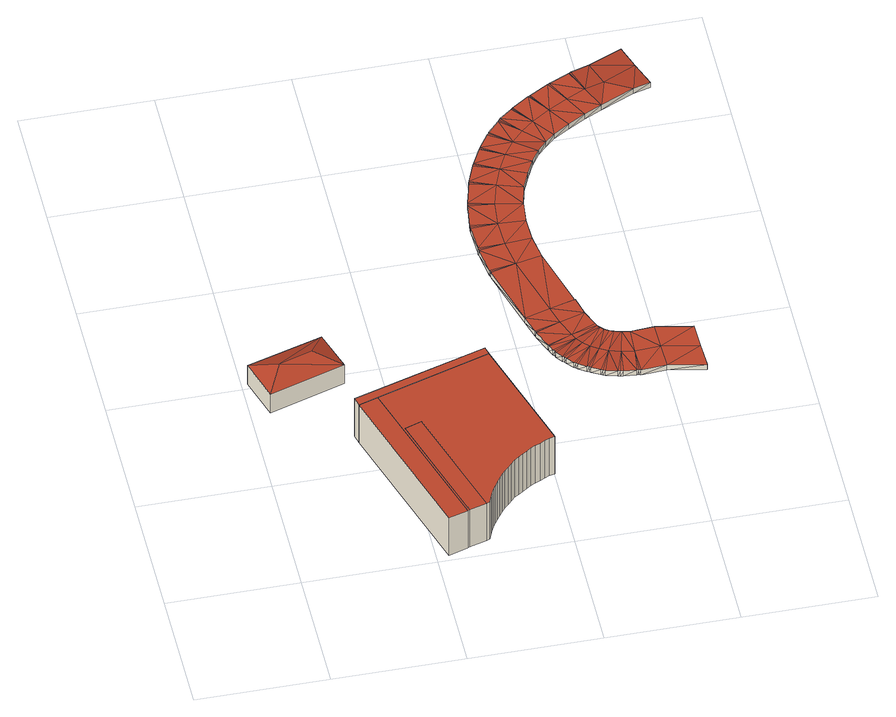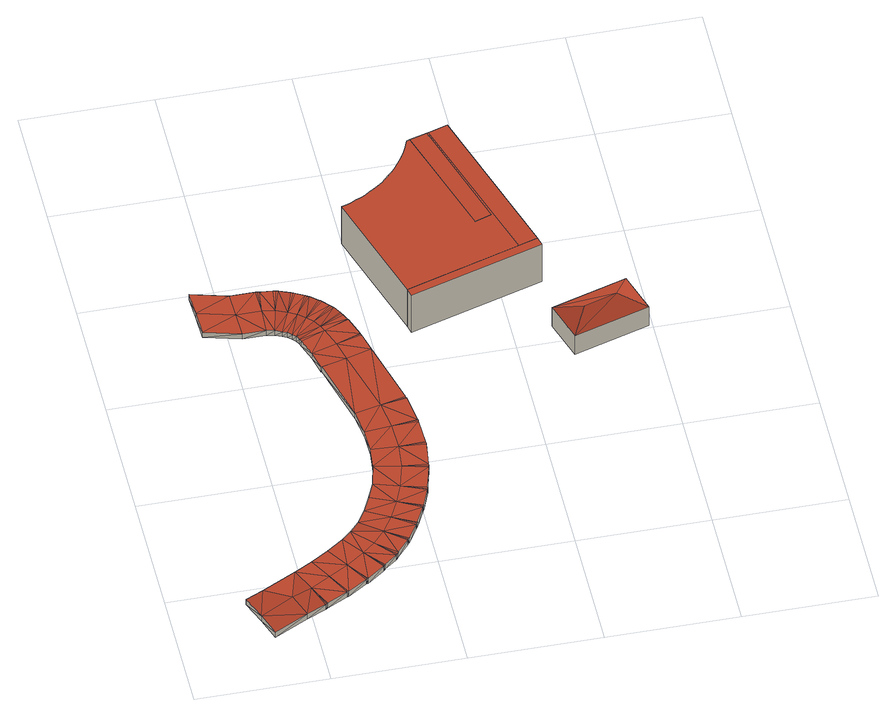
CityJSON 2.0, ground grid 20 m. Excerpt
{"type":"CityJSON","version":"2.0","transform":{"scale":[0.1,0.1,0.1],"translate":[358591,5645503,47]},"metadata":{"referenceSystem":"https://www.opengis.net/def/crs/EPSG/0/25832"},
"CityObjects":{
"building1":{"type":"Building","attributes":{"Gemeindeschluessel":"05315000","Geometrietyp2DReferenz":"3000","function":"31001_2500","roofType":"3200","measuredHeight":5.31},"geometry":[{"type":"Solid","lod":"2","boundaries":[[[[0,1,2,3]],[[4,5,1,0]],[[6,7,5,4]],[[3,2,7,6]],[[0,8,4]],[[6,9,3]],[[9,8,0]],[[0,3,9]],[[4,8,9]],[[9,6,4]],[[1,5,7,2]]]],"semantics":{"surfaces":[{"type":"WallSurface"},{"type":"RoofSurface"},{"type":"GroundSurface"}],"values":[[0,0,0,0,1,1,1,1,1,1,2]]}}]},
"building2":{"type":"Building","attributes":{"Gemeindeschluessel":"05315000","Geometrietyp2DReferenz":"3000","function":"31001_2000"},"address":[{"country":"Germany","locality":"Köln","thoroughfareNumber":"9","thoroughfareName":"Brügelmannstr."}],"children":["building2-1","building2-2","building2-3","building2-4"]},
"building2-1":{"type":"BuildingPart","attributes":{"roofType":"1000","measuredHeight":7.56},"parents":["building2"],"geometry":[{"type":"Solid","lod":"2","boundaries":[[[[10,11,12,13]],[[14,15,11,10]],[[13,16,14,10]],[[17,12,11,15]],[[16,17,15,14]],[[17,16,13,12]]]],"semantics":{"surfaces":[{"type":"WallSurface"},{"type":"RoofSurface"},{"type":"GroundSurface"},{"type":"ClosureSurface"}],"values":[[0,0,1,2,3,3]]}}]},
"building2-2":{"type":"BuildingPart","attributes":{"roofType":"1000","measuredHeight":7.57},"parents":["building2"],"geometry":[{"type":"Solid","lod":"2","boundaries":[[[[18,19,20,21]],[[22,23,19,18]],[[24,25,23,22]],[[26,27,25,24]],[[28,29,27,26]],[[30,31,29,28]],[[32,33,31,30]],[[34,35,33,32]],[[36,37,35,34]],[[38,39,37,36]],[[40,41,39,38]],[[42,43,41,40]],[[44,45,43,42]],[[46,47,45,44]],[[48,49,47,46]],[[50,51,49,48]],[[52,53,51,50]],[[54,55,53,52]],[[56,57,55,54]],[[58,59,57,56]],[[60,61,59,58]],[[62,63,61,60]],[[64,65,66,67]],[[13,12,68,69]],[[64,67,70,71,62,60,58,56,54,52,50,48,46,44,42,40,38,36,34,32,30,28,26,24,22,18,21,16,13,69]],[[17,20,19,23,25,27,29,31,33,35,37,39,41,43,45,47,49,51,53,55,57,59,61,63,72,73,66,65,68,12]],[[17,12,13,16]],[[20,17,16,21]],[[72,63,62,71]],[[73,72,71,70]],[[66,73,70,67]],[[68,65,64,69]]]],"semantics":{"surfaces":[{"type":"WallSurface"},{"type":"RoofSurface"},{"type":"GroundSurface"},{"type":"ClosureSurface"}],"values":[[0,0,0,0,0,0,0,0,0,0,0,0,0,0,0,0,0,0,0,0,0,0,0,0,1,2,3,3,3,3,3,3]]}}]},
"building2-3":{"type":"BuildingPart","attributes":{"roofType":"1000","measuredHeight":7.56},"parents":["building2"],"geometry":[{"type":"Solid","lod":"2","boundaries":[[[[69,68,63,62]],[[67,66,65,64]],[[64,69,62,71,70,67]],[[72,63,68,65,66,73]],[[73,70,71,72]],[[72,71,62,63]],[[68,69,64,65]],[[66,67,70,73]]]],"semantics":{"surfaces":[{"type":"WallSurface"},{"type":"RoofSurface"},{"type":"GroundSurface"},{"type":"ClosureSurface"}],"values":[[0,0,1,2,3,3,3,3]]}}]},
"building2-4":{"type":"BuildingPart","attributes":{"roofType":"1000","measuredHeight":7.56},"parents":["building2"],"geometry":[{"type":"Solid","lod":"2","boundaries":[[[[74,75,15,14]],[[76,77,75,74]],[[21,20,77,76]],[[76,74,14,16,21]],[[15,75,77,20,17]],[[14,15,17,16]],[[20,21,16,17]]]],"semantics":{"surfaces":[{"type":"WallSurface"},{"type":"RoofSurface"},{"type":"GroundSurface"},{"type":"ClosureSurface"}],"values":[[0,0,0,1,2,3,3]]}}]},
"building3":{"type":"Building","attributes":{"Geometrietyp2DReferenz":"2000","Gemeindeschluessel":"05315000","function":"53001_1800","roofType":"9999","measuredHeight":1},"geometry":[{"type":"Solid","lod":"2","boundaries":[[[[78,79,80]],[[79,81,80]],[[82,83,78]],[[83,79,78]],[[84,85,82]],[[85,83,82]],[[86,87,84]],[[87,85,84]],[[88,89,86]],[[89,87,86]],[[90,91,88]],[[91,89,88]],[[92,93,90]],[[93,91,90]],[[94,95,92]],[[95,93,92]],[[96,97,94]],[[97,95,94]],[[98,99,96]],[[99,97,96]],[[100,101,98]],[[101,99,98]],[[102,103,100]],[[103,101,100]],[[104,105,102]],[[105,103,102]],[[106,107,104]],[[107,105,104]],[[108,109,106]],[[109,107,106]],[[110,111,108]],[[111,109,108]],[[112,113,110]],[[113,111,110]],[[114,115,112]],[[115,113,112]],[[116,117,114]],[[117,115,114]],[[118,119,116]],[[119,117,116]],[[120,121,118]],[[121,119,118]],[[122,123,120]],[[123,121,120]],[[124,125,122]],[[125,123,122]],[[126,127,124]],[[127,125,124]],[[128,129,126]],[[129,127,126]],[[130,131,128]],[[131,129,128]],[[132,133,130]],[[133,131,130]],[[134,135,132]],[[135,133,132]],[[136,137,134]],[[137,135,134]],[[138,139,136]],[[139,137,136]],[[140,141,138]],[[141,139,138]],[[142,143,140]],[[143,141,140]],[[144,145,142]],[[145,143,142]],[[146,147,144]],[[147,145,144]],[[148,149,146]],[[149,147,146]],[[150,151,148]],[[151,149,148]],[[152,153,150]],[[153,151,150]],[[154,155,152]],[[155,153,152]],[[156,157,154]],[[157,155,154]],[[158,159,156]],[[159,157,156]],[[160,161,158]],[[162,163,164]],[[161,159,158]],[[164,165,160]],[[165,161,160]],[[163,165,164]],[[166,167,162]],[[167,163,162]],[[168,169,166]],[[169,167,166]],[[170,171,168]],[[171,169,168]],[[172,173,170]],[[173,171,170]],[[174,175,172]],[[175,173,172]],[[176,177,174]],[[177,175,174]],[[178,179,176]],[[179,177,176]],[[180,181,178]],[[181,179,178]],[[182,183,180]],[[183,181,180]],[[184,185,182]],[[185,183,182]],[[186,187,184]],[[187,185,184]],[[188,189,186]],[[189,187,186]],[[190,191,188]],[[191,189,188]],[[192,193,190]],[[193,191,190]],[[194,195,192]],[[195,193,192]],[[196,197,194]],[[197,195,194]],[[198,199,196]],[[199,197,196]],[[200,201,198]],[[201,199,198]],[[202,203,200]],[[203,201,200]],[[204,205,202]],[[205,203,202]],[[206,207,204]],[[207,205,204]],[[208,209,206]],[[209,207,206]],[[210,211,208]],[[211,209,208]],[[212,213,210]],[[213,211,210]],[[214,215,212]],[[215,213,212]],[[216,217,214]],[[217,215,214]],[[218,219,216]],[[219,217,216]],[[220,221,218]],[[221,219,218]],[[222,223,220]],[[223,221,220]],[[224,225,222]],[[225,223,222]],[[226,227,224]],[[227,225,224]],[[228,229,226]],[[229,227,226]],[[230,231,228]],[[231,229,228]],[[232,233,230]],[[233,231,230]],[[234,235,232]],[[235,233,232]],[[236,237,234]],[[237,235,234]],[[238,239,236]],[[239,237,236]],[[240,241,238]],[[241,239,238]],[[242,243,240]],[[243,241,240]],[[244,245,242]],[[245,243,242]],[[246,247,244]],[[247,245,244]],[[248,249,246]],[[249,247,246]],[[250,251,248]],[[252,253,254]],[[251,249,248]],[[254,255,250]],[[255,251,250]],[[253,255,254]],[[256,257,252]],[[257,253,252]],[[258,259,256]],[[259,257,256]],[[260,261,258]],[[261,259,258]],[[262,263,260]],[[263,261,260]],[[264,265,262]],[[265,263,262]],[[266,267,264]],[[267,265,264]],[[268,269,266]],[[269,267,266]],[[270,271,268]],[[271,269,268]],[[272,273,270]],[[273,271,270]],[[274,275,272]],[[275,273,272]],[[276,277,274]],[[277,275,274]],[[278,279,276]],[[279,277,276]],[[80,81,278]],[[81,279,278]],[[195,197,280]],[[199,201,281]],[[199,281,197]],[[197,281,282]],[[280,197,282]],[[280,193,195]],[[191,193,280]],[[191,280,283]],[[191,283,189]],[[189,283,187]],[[185,187,283]],[[185,283,284]],[[185,284,183]],[[183,284,181]],[[179,181,284]],[[179,284,177]],[[177,284,285]],[[177,285,175]],[[173,175,285]],[[173,285,286]],[[173,286,171]],[[171,286,169]],[[167,169,286]],[[167,286,163]],[[163,286,287]],[[163,287,165]],[[161,165,287]],[[161,287,288]],[[161,288,159]],[[159,288,157]],[[155,157,288]],[[155,288,153]],[[153,288,289]],[[153,289,151]],[[151,289,149]],[[149,289,147]],[[147,289,290]],[[147,290,145]],[[145,290,143]],[[143,290,291]],[[143,291,141]],[[141,291,137]],[[141,137,139]],[[83,292,81]],[[83,81,79]],[[85,293,292]],[[85,292,83]],[[87,294,85]],[[85,294,293]],[[89,295,87]],[[87,295,294]],[[91,296,295]],[[91,295,89]],[[93,297,296]],[[93,296,91]],[[95,298,93]],[[93,298,297]],[[97,299,300]],[[97,300,95]],[[95,300,298]],[[99,299,97]],[[101,301,299]],[[101,299,99]],[[302,301,103]],[[103,301,101]],[[303,302,103]],[[303,103,105]],[[304,303,105]],[[304,105,107]],[[281,304,107]],[[281,107,109]],[[282,281,109]],[[282,109,111]],[[280,282,115]],[[115,282,113]],[[113,282,111]],[[283,280,115]],[[283,115,117]],[[284,283,119]],[[119,283,117]],[[285,284,121]],[[121,284,119]],[[286,285,121]],[[286,121,123]],[[287,286,123]],[[287,123,125]],[[288,287,127]],[[127,287,125]],[[289,288,129]],[[129,288,127]],[[289,129,290]],[[290,129,131]],[[290,131,291]],[[291,131,133]],[[291,133,135]],[[291,135,137]],[[292,277,81]],[[81,277,279]],[[293,273,275]],[[293,275,277]],[[293,277,292]],[[294,267,269]],[[294,269,293]],[[295,263,265]],[[293,269,271]],[[293,271,273]],[[295,261,263]],[[295,265,294]],[[294,265,267]],[[296,253,257]],[[296,257,259]],[[296,259,295]],[[295,259,261]],[[297,249,251]],[[297,251,296]],[[296,251,255]],[[296,255,253]],[[298,243,245]],[[298,245,247]],[[298,247,297]],[[297,247,249]],[[300,237,239]],[[300,239,298]],[[298,239,241]],[[298,241,243]],[[299,231,233]],[[299,233,300]],[[300,233,235]],[[300,235,237]],[[225,227,301]],[[301,227,299]],[[299,227,229]],[[299,229,231]],[[221,223,301]],[[301,223,225]],[[221,301,302]],[[221,302,219]],[[217,219,302]],[[217,302,303]],[[217,303,215]],[[215,303,213]],[[211,213,303]],[[211,303,209]],[[209,303,304]],[[304,207,209]],[[205,207,304]],[[205,304,281]],[[281,201,203]],[[281,203,205]],[[82,80,305]],[[82,78,80]],[[84,305,306]],[[88,86,307]],[[84,82,305]],[[86,84,308]],[[84,306,308]],[[86,308,307]],[[90,307,309]],[[90,88,307]],[[92,309,310]],[[92,90,309]],[[94,92,311]],[[92,310,311]],[[96,94,312]],[[94,311,312]],[[98,96,313]],[[96,312,313]],[[100,313,314]],[[100,98,313]],[[315,102,314]],[[102,100,314]],[[316,102,315]],[[316,104,102]],[[317,104,316]],[[317,106,104]],[[318,106,317]],[[318,108,106]],[[319,108,318]],[[319,110,108]],[[320,114,319]],[[114,112,319]],[[112,110,319]],[[321,114,320]],[[321,116,114]],[[322,118,321]],[[118,116,321]],[[323,120,322]],[[120,118,322]],[[324,120,323]],[[324,122,120]],[[325,122,324]],[[325,124,122]],[[326,126,325]],[[126,124,325]],[[327,128,326]],[[128,126,326]],[[327,328,128]],[[328,130,128]],[[328,329,130]],[[329,132,130]],[[329,134,132]],[[329,136,134]],[[305,80,276]],[[80,278,276]],[[306,274,272]],[[306,276,274]],[[306,305,276]],[[308,268,266]],[[308,306,268]],[[306,270,268]],[[306,272,270]],[[307,262,260]],[[307,264,262]],[[307,308,264]],[[308,266,264]],[[309,256,252]],[[309,258,256]],[[310,309,250]],[[309,307,258]],[[307,260,258]],[[310,250,248]],[[309,254,250]],[[309,252,254]],[[311,244,242]],[[311,246,244]],[[311,310,246]],[[310,248,246]],[[312,238,236]],[[312,311,238]],[[311,240,238]],[[311,242,240]],[[313,232,230]],[[313,312,232]],[[312,234,232]],[[312,236,234]],[[224,314,226]],[[314,313,226]],[[313,228,226]],[[313,230,228]],[[220,314,222]],[[314,224,222]],[[220,315,314]],[[220,218,315]],[[216,315,218]],[[216,316,315]],[[216,214,316]],[[214,212,316]],[[210,316,212]],[[210,208,316]],[[208,317,316]],[[317,208,206]],[[204,317,206]],[[204,318,317]],[[318,202,200]],[[318,204,202]],[[198,318,200]],[[198,196,318]],[[196,319,318]],[[194,320,196]],[[320,319,196]],[[320,194,192]],[[190,320,192]],[[190,321,320]],[[184,322,321]],[[190,188,321]],[[188,186,321]],[[184,321,186]],[[184,182,322]],[[182,180,322]],[[178,322,180]],[[178,176,322]],[[176,323,322]],[[176,174,323]],[[172,323,174]],[[172,324,323]],[[172,170,324]],[[170,168,324]],[[166,324,168]],[[166,162,324]],[[162,325,324]],[[162,164,325]],[[160,325,164]],[[160,326,325]],[[160,158,326]],[[158,156,326]],[[154,326,156]],[[154,152,326]],[[152,327,326]],[[152,150,327]],[[150,148,327]],[[148,146,327]],[[146,328,327]],[[146,144,328]],[[144,142,328]],[[142,329,328]],[[142,140,329]],[[140,136,329]],[[140,138,136]]]],"semantics":{"surfaces":[{"type":"WallSurface"},{"type":"GroundSurface"},{"type":"RoofSurface"}],"values":[[0,0,0,0,0,0,0,0,0,0,0,0,0,0,0,0,0,0,0,0,0,0,0,0,0,0,0,0,0,0,0,0,0,0,0,0,0,0,0,0,0,0,0,0,0,0,0,0,0,0,0,0,0,0,0,0,0,0,0,0,0,0,0,0,0,0,0,0,0,0,0,0,0,0,0,0,0,0,0,0,0,0,0,0,0,0,0,0,0,0,0,0,0,0,0,0,0,0,0,0,0,0,0,0,0,0,0,0,0,0,0,0,0,0,0,0,0,0,0,0,0,0,0,0,0,0,0,0,0,0,0,0,0,0,0,0,0,0,0,0,0,0,0,0,0,0,0,0,0,0,0,0,0,0,0,0,0,0,0,0,0,0,0,0,0,0,0,0,0,0,0,0,0,0,0,0,0,0,0,0,0,0,0,0,0,0,0,0,0,0,0,0,0,0,0,0,0,0,0,0,0,0,1,1,1,1,1,1,1,1,1,1,1,1,1,1,1,1,1,1,1,1,1,1,1,1,1,1,1,1,1,1,1,1,1,1,1,1,1,1,1,1,1,1,1,1,1,1,1,1,1,1,1,1,1,1,1,1,1,1,1,1,1,1,1,1,1,1,1,1,1,1,1,1,1,1,1,1,1,1,1,1,1,1,1,1,1,1,1,1,1,1,1,1,1,1,1,1,1,1,1,1,1,1,1,1,1,1,1,1,1,1,1,1,1,1,1,1,1,1,1,1,1,1,1,1,1,1,1,1,1,1,1,1,1,1,1,1,1,1,1,1,1,1,1,1,1,1,1,1,1,2,2,2,2,2,2,2,2,2,2,2,2,2,2,2,2,2,2,2,2,2,2,2,2,2,2,2,2,2,2,2,2,2,2,2,2,2,2,2,2,2,2,2,2,2,2,2,2,2,2,2,2,2,2,2,2,2,2,2,2,2,2,2,2,2,2,2,2,2,2,2,2,2,2,2,2,2,2,2,2,2,2,2,2,2,2,2,2,2,2,2,2,2,2,2,2,2,2,2,2,2,2,2,2,2,2,2,2,2,2,2,2,2,2,2,2,2,2,2,2,2,2,2,2,2,2,2,2,2,2,2,2,2,2,2,2,2,2,2,2,2,2,2,2,2,2,2,2,2]]}}]}
},
"vertices":[
[123,437,51],[123,437,14],[7,402,14],[7,402,51],[143,374,51],[143,374,14],[27,338,51],[27,338,14],[100,396,67],[49,380,67],
[218,10,81],[218,10,6],[247,19,6],[247,19,81],[140,261,81],[140,261,6],[169,270,81],[169,270,6],
[400,140,81],[400,140,6],[343,324,6],[343,324,81],[392,138,81],[392,138,6],[385,135,81],[385,135,6],[377,131,81],[377,131,6],[369,128,81],[369,128,6],[362,124,81],[362,124,6],[355,119,81],[355,119,6],[348,115,81],[348,115,6],[341,110,81],[341,110,6],[334,105,81],[334,105,6],[328,99,81],[328,99,6],[322,93,81],[322,93,6],[316,87,81],[316,87,6],[311,81,81],[311,81,6],[306,74,81],[306,74,6],[301,67,81],[301,67,6],[296,60,81],[296,60,6],[292,53,81],[292,53,6],[288,45,81],[288,45,6],[285,38,81],[285,38,6],[282,30,81],[282,30,6],[277,28,81],[277,28,6],[249,26,81],[249,26,6],[248,26,6],[248,26,81],[250,20,6],[250,20,81],[194,201,81],[220,210,81],[220,210,6],[194,201,6],
[136,275,81],[136,275,6],[340,337,81],[340,337,6],
[692,852,42],[692,852,32],[678,890,42],[678,890,32],[665,842,45],[665,842,35],[613,817,47],[613,817,37],[586,803,48],[586,803,38],[559,787,49],[559,787,39],[534,770,50],[534,770,40],[519,757,50],[519,757,40],[505,742,51],[505,742,41],[492,722,52],[492,722,42],[480,698,53],[480,698,43],[469,672,53],[469,672,43],[461,638,54],[461,638,44],[457,604,54],[457,604,44],[458,567,54],[458,567,44],[464,529,55],[464,529,45],[491,429,57],[491,429,47],[492,429,57],[492,429,47],[499,400,58],[499,400,48],[509,374,59],[509,374,49],[511,369,59],[511,369,49],[514,364,60],[514,364,50],[519,359,60],[519,359,50],[525,354,61],[525,354,51],[532,351,61],[532,351,51],[542,347,62],[542,347,52],[554,345,62],[554,345,52],[589,346,63],[589,346,53],[645,333,65],[645,333,55],[646,293,65],[646,293,55],[647,253,65],[647,253,55],[591,266,63],[591,266,53],[553,265,62],[553,265,52],[550,266,62],[550,266,52],[547,266,62],[547,266,52],[528,268,62],[528,268,52],[524,269,62],[524,269,52],[520,270,62],[520,270,52],[503,276,61],[503,276,51],[500,277,61],[500,277,51],[497,279,61],[497,279,51],[484,286,61],[484,286,51],[479,289,61],[479,289,51],[482,288,61],[482,288,51],[468,298,60],[468,298,50],[465,300,60],[465,300,50],[463,302,60],[463,302,50],[454,312,60],[454,312,50],[452,315,60],[452,315,50],[449,317,60],[449,317,50],[442,328,59],[442,328,49],[441,331,59],[441,331,49],[439,334,59],[439,334,49],[435,343,59],[435,343,49],[435,344,59],[435,344,49],[434,345,59],[434,345,49],[423,375,58],[423,375,48],[423,376,58],[423,376,48],[422,378,58],[422,378,48],[414,408,57],[414,408,47],[386,510,55],[386,510,45],[386,512,55],[386,512,45],[385,514,55],[385,514,45],[379,558,54],[379,558,44],[378,560,54],[378,560,44],[378,563,54],[378,563,44],[377,604,54],[377,604,44],[377,607,54],[377,607,44],[377,610,54],[377,610,44],[382,650,54],[382,650,44],[382,653,54],[382,653,44],[383,656,54],[383,656,44],[393,694,53],[393,694,43],[393,697,53],[393,697,43],[394,699,53],[394,699,43],[406,729,53],[406,729,43],[407,731,53],[407,731,43],[408,733,53],[408,733,43],[422,760,52],[422,760,42],[423,762,52],[423,762,42],[424,764,52],[424,764,42],[440,788,51],[440,788,41],[442,790,51],[442,790,41],[443,792,51],[443,792,41],[461,812,50],[461,812,40],[463,815,50],[463,815,40],[465,817,50],[465,817,40],[486,834,50],[486,834,40],[484,832,50],[484,832,40],[487,835,50],[487,835,40],[514,854,49],[514,854,39],[516,854,49],[516,854,39],[517,855,49],[517,855,39],[546,873,48],[546,873,38],[547,873,48],[547,873,38],[549,874,48],[549,874,38],[580,889,47],[580,889,37],[582,890,47],[582,890,37],[584,891,47],[584,891,37],[613,902,45],[613,902,35],[665,927,42],[665,927,32],[461,388,48],[425,520,45],[453,419,47],[472,359,49],[476,350,49],[483,339,50],[492,330,50],[503,321,51],[516,314,51],[533,308,52],[552,305,52],[590,306,53],[627,864,35],[597,854,37],[567,838,38],[537,821,39],[510,802,40],[491,786,40],[473,766,41],[443,714,43],[457,742,42],[431,684,43],[421,646,44],[417,606,44],[418,564,44],[627,864,45],[597,854,47],[537,821,49],[567,838,48],[510,802,50],[491,786,50],[473,766,51],[457,742,52],[443,714,53],[431,684,53],[421,646,54],[417,606,54],[418,564,54],[425,520,55],[453,419,57],[461,388,58],[472,359,59],[476,350,59],[483,339,60],[492,330,60],[503,321,61],[516,314,61],[533,308,62],[552,305,62],[590,306,63]
]}
